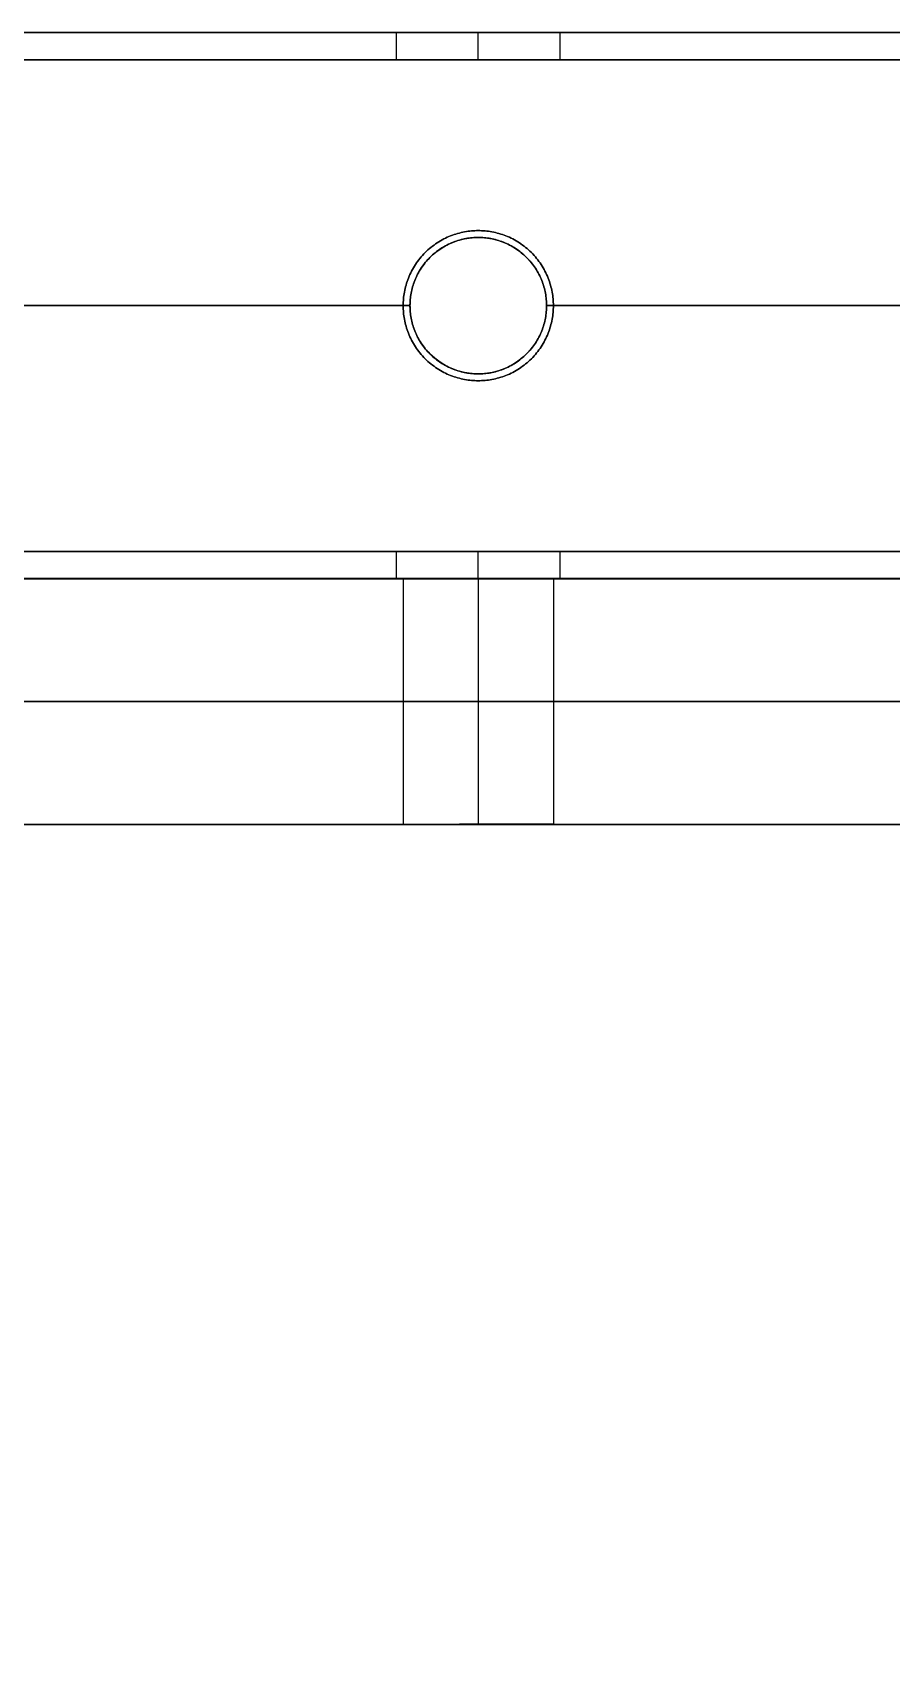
# Model space of a CAD drawing. Header units: millimetres. Extents: x -6529 to 809, y -8611 to 207.
# Drawn here: x -444.1 to -381.2, y -7414.8 to -7295 of the extents above; entities that cross this region are included whole.
import ezdxf

# ---------------------------------------------------------------- set-up
doc = ezdxf.new("R2010")
doc.units = ezdxf.units.MM
doc.header["$MEASUREMENT"] = 0
doc.layers.add('platen', color=7, linetype='Continuous', true_color=0x007f00)
doc.layers.add('staal', color=5, linetype='Continuous', true_color=0x0000ff)

# ---------------------------------------------------------------- blocks, each defined once
blk = doc.blocks.new('plaat base')
at = {"layer": 'platen'}
for p, q in [((58, -600), (1258, -600)), ((58, -600, 18), (1258, -600, 18)), ((95.5, -1232.5), (95.5, -1232.5, 18)), ((90, -1238), (90, -1238, 18)), ((101, -1238), (101, -1238, 18)), ((95.5, -1243.5), (95.5, -1243.5, 18))]:
    blk.add_line(p, q, dxfattribs=at)
for points in [[(358, 0), (179, 0), (0, 0)], [(358, 0, 18), (179, 0, 18), (0, 0, 18)], [(358, 0, 9), (179, 0, 9), (0, 0, 9)], [(58, -1258), (208, -1258), (358, -1258)], [(58, -1258, 18), (208, -1258, 18), (358, -1258, 18)], [(58, -1258, 9), (208, -1258, 9), (358, -1258, 9)]]:
    blk.add_open_spline(points, degree=2, dxfattribs=at)
for points in [[(95.5, -1243.5), (90, -1243.5), (90, -1238), (90, -1232.5), (95.5, -1232.5), (101, -1232.5), (101, -1238), (101, -1243.5), (95.5, -1243.5)], [(95.5, -1243.5, 18), (90, -1243.5, 18), (90, -1238, 18), (90, -1232.5, 18), (95.5, -1232.5, 18), (101, -1232.5, 18), (101, -1238, 18), (101, -1243.5, 18), (95.5, -1243.5, 18)]]:
    blk.add_rational_spline(points, [1, 0.707106781187, 1, 0.707106781187, 1, 0.707106781187, 1, 0.707106781187, 1], degree=2, knots=[-31.415927, -31.415927, -31.415927, -23.561945, -23.561945, -15.707963, -15.707963, -7.853982, -7.853982, 0, 0, 0], dxfattribs=at)
blk = doc.blocks.new('plaat laag')
at = {"layer": 'platen'}
for p, q in [((-4.02, -1214.99, -38), (13.98, -1215.05, -38)), ((-4.03, -1220.49, -43.5), (13.96, -1220.55, -43.5)), ((-4.03, -1220.49, -32.5), (13.96, -1220.55, -32.5)), ((-4.05, -1225.99, -38), (13.95, -1226.05, -38))]:
    blk.add_line(p, q, dxfattribs=at)
for points in [[(-0.19, -58, 300), (-2.18, -658, 300), (-4.16, -1257.99, 300)], [(17.81, -58.06, 300), (15.82, -658.06, 300), (13.84, -1258.05, 300)], [(-3.17, -957.99, 600), (-3.76, -1136.99, 600), (-4.35, -1315.99, 600)], [(-4.16, -1257.99, -58), (-3.66, -1107.99, -58), (-3.17, -957.99, -58)], [(5.83, -958.02, 600), (5.24, -1137.02, 600), (4.65, -1316.02, 600)], [(4.84, -1258.02, -58), (5.34, -1108.02, -58), (5.83, -958.02, -58)], [(14.83, -958.05, 600), (14.24, -1137.05, 600), (13.65, -1316.05, 600)], [(13.84, -1258.05, -58), (14.34, -1108.05, -58), (14.83, -958.05, -58)]]:
    blk.add_open_spline(points, degree=2, dxfattribs=at)
for points in [[(-4.03, -1220.49, -43.5), (-4.05, -1225.99, -43.5), (-4.05, -1225.99, -38), (-4.05, -1225.99, -32.5), (-4.03, -1220.49, -32.5), (-4.02, -1214.99, -32.5), (-4.02, -1214.99, -38), (-4.02, -1214.99, -43.5), (-4.03, -1220.49, -43.5)], [(13.96, -1220.55, -43.5), (13.95, -1226.05, -43.5), (13.95, -1226.05, -38), (13.95, -1226.05, -32.5), (13.96, -1220.55, -32.5), (13.98, -1215.05, -32.5), (13.98, -1215.05, -38), (13.98, -1215.05, -43.5), (13.96, -1220.55, -43.5)]]:
    blk.add_rational_spline(points, [1, 0.707106781187, 1, 0.707106781187, 1, 0.707106781187, 1, 0.707106781187, 1], degree=2, knots=[-31.415927, -31.415927, -31.415927, -23.561945, -23.561945, -15.707963, -15.707963, -7.853982, -7.853982, 0, 0, 0], dxfattribs=at)
blk = doc.blocks.new('top plaat')
at = {"layer": 'platen'}
for p, q in [((95.5, 25.5), (95.5, 25.5, 18)), ((90, 20), (90, 20, 18)), ((101, 20), (101, 20, 18)), ((95.5, 14.5), (95.5, 14.5, 18))]:
    blk.add_line(p, q, dxfattribs=at)
for points in [[(658, 40), (349, 40), (40, 40)], [(658, 40, 18), (349, 40, 18), (40, 40, 18)], [(658, 40, 9), (349, 40, 9), (40, 40, 9)]]:
    blk.add_open_spline(points, degree=2, dxfattribs=at)
for points, knots in [([(95.5, 25.5), (101, 25.5), (101, 20), (101, 14.5), (95.5, 14.5), (90, 14.5), (90, 20), (90, 25.5), (95.5, 25.5)], [-31.415927, -31.415927, -31.415927, -23.561945, -23.561945, -15.707963, -15.707963, -7.853982, -7.853982, 0, 0, 0]), ([(95.5, 25.5, 18), (101, 25.5, 18), (101, 20, 18), (101, 14.5, 18), (95.5, 14.5, 18), (90, 14.5, 18), (90, 20, 18), (90, 25.5, 18), (95.5, 25.5, 18)], [-31.415927, -31.415927, -31.415927, -23.561945, -23.561945, -15.707963, -15.707963, -7.853982, -7.853982, 0, 0, 0]), ([(95.5, 25.5, 9), (90, 25.5, 9), (90, 20, 9), (90, 14.5, 9), (95.5, 14.5, 9), (101, 14.5, 9), (101, 20, 9), (101, 25.5, 9), (95.5, 25.5, 9)], [0, 0, 0, 7.853982, 7.853982, 15.707963, 15.707963, 23.561945, 23.561945, 31.415927, 31.415927, 31.415927])]:
    blk.add_rational_spline(points, [1, 0.707106781187, 1, 0.707106781187, 1, 0.707106781187, 1, 0.707106781187, 1], degree=2, knots=knots, dxfattribs=at)

msp = doc.modelspace()

# ---------------------------------------------------------------- linework, layer by layer
at = {"layer": 'staal'}
for p, q in [((-417.47, -7297, 1972), (-417.47, -7295, 1972)), ((-417.47, -7297, 20), (-417.47, -7295, 20)), ((-417.47, -7297, 696), (-417.47, -7295, 696)), ((-411.47, -7297, 1978), (-411.47, -7295, 1978)), ((-411.47, -7297, 1966), (-411.47, -7295, 1966)), ((-411.47, -7297, 26), (-411.47, -7295, 26)), ((-411.47, -7297, 14), (-411.47, -7295, 14)), ((-411.47, -7297, 702), (-411.47, -7295, 702)), ((-411.47, -7297, 690), (-411.47, -7295, 690)), ((-405.47, -7297, 1972), (-405.47, -7295, 1972)), ((-405.47, -7297, 20), (-405.47, -7295, 20)), ((-405.47, -7297, 696), (-405.47, -7295, 696)), ((-411.47, -7310, 1990), (-411.47, -7310, 1992)), ((-411.47, -7310, 1952), (-411.47, -7310, 1954)), ((-411.47, -7310, 38), (-411.47, -7310, 40)), ((-411.47, -7310), (-411.47, -7310, 2)), ((-411.47, -7310, 714), (-411.47, -7310, 716)), ((-411.47, -7310, 676), (-411.47, -7310, 678)), ((-416.47, -7315, 1990), (-416.47, -7315, 1992)), ((-416.47, -7315, 1952), (-416.47, -7315, 1954)), ((-416.47, -7315, 38), (-416.47, -7315, 40)), ((-416.47, -7315), (-416.47, -7315, 2)), ((-416.47, -7315, 714), (-416.47, -7315, 716)), ((-416.47, -7315, 676), (-416.47, -7315, 678)), ((-406.47, -7315, 1990), (-406.47, -7315, 1992)), ((-406.47, -7315, 1952), (-406.47, -7315, 1954)), ((-406.47, -7315, 38), (-406.47, -7315, 40)), ((-406.47, -7315), (-406.47, -7315, 2)), ((-406.47, -7315, 714), (-406.47, -7315, 716)), ((-406.47, -7315, 676), (-406.47, -7315, 678)), ((-411.47, -7320, 1952), (-411.47, -7320, 1954)), ((-411.47, -7320, 1990), (-411.47, -7320, 1992)), ((-411.47, -7320), (-411.47, -7320, 2)), ((-411.47, -7320, 38), (-411.47, -7320, 40)), ((-411.47, -7320, 676), (-411.47, -7320, 678)), ((-411.47, -7320, 714), (-411.47, -7320, 716)), ((-417.47, -7335, 1972), (-417.47, -7333, 1972)), ((-417.47, -7335, 20), (-417.47, -7333, 20)), ((-417.47, -7335, 696), (-417.47, -7333, 696)), ((-411.47, -7335, 1978), (-411.47, -7333, 1978)), ((-411.47, -7335, 1966), (-411.47, -7333, 1966)), ((-411.47, -7335, 26), (-411.47, -7333, 26)), ((-411.47, -7335, 14), (-411.47, -7333, 14)), ((-411.47, -7335, 702), (-411.47, -7333, 702)), ((-411.47, -7335, 690), (-411.47, -7333, 690)), ((-405.47, -7335, 1972), (-405.47, -7333, 1972)), ((-405.47, -7335, 20), (-405.47, -7333, 20)), ((-405.47, -7335, 696), (-405.47, -7333, 696))]:
    msp.add_line(p, q, dxfattribs=at)
for points in [[(-506.97, -7295), (809.03, -7295), (809.03, -8611), (-506.97, -8611)], [(-466.97, -7335), (769.03, -7335), (769.03, -8571), (-466.97, -8571)]]:
    msp.add_lwpolyline(points, close=True, dxfattribs=at)
for centre in [(-411.47, -7315, 1952), (-411.47, -7315, 1991), (-411.47, -7315, 1953), (-411.47, -7315), (-411.47, -7315, 39), (-411.47, -7315, 1), (-411.47, -7315, 676), (-411.47, -7315, 715), (-411.47, -7315, 677)]:
    msp.add_circle(centre, 5, dxfattribs=at)
for points in [[(-506.97, -7295, 1952), (151.03, -7295, 1952), (809.03, -7295, 1952)], [(-506.97, -7295, 1992), (151.03, -7295, 1992), (809.03, -7295, 1992)], [(-506.97, -7295, 1972), (-462.22, -7295, 1972), (-417.47, -7295, 1972)], [(809.03, -7295), (151.03, -7295), (-506.97, -7295)], [(809.03, -7295, 40), (151.03, -7295, 40), (-506.97, -7295, 40)], [(-417.47, -7295, 20), (-462.22, -7295, 20), (-506.97, -7295, 20)], [(-506.97, -7295, 676), (151.03, -7295, 676), (809.03, -7295, 676)], [(-506.97, -7295, 716), (151.03, -7295, 716), (809.03, -7295, 716)], [(-506.97, -7295, 696), (-462.22, -7295, 696), (-417.47, -7295, 696)], [(-405.47, -7295, 1972), (-373.97, -7295, 1972), (-342.47, -7295, 1972)], [(-342.47, -7295, 20), (-373.97, -7295, 20), (-405.47, -7295, 20)], [(-405.47, -7295, 696), (-373.97, -7295, 696), (-342.47, -7295, 696)], [(-504.97, -7297, 1990), (151.03, -7297, 1990), (807.03, -7297, 1990)], [(-504.97, -7297, 1954), (151.03, -7297, 1954), (807.03, -7297, 1954)], [(-504.97, -7297, 1972), (-461.22, -7297, 1972), (-417.47, -7297, 1972)], [(807.03, -7297, 38), (151.03, -7297, 38), (-504.97, -7297, 38)], [(807.03, -7297, 2), (151.03, -7297, 2), (-504.97, -7297, 2)], [(-417.47, -7297, 20), (-461.22, -7297, 20), (-504.97, -7297, 20)], [(-504.97, -7297, 714), (151.03, -7297, 714), (807.03, -7297, 714)], [(-504.97, -7297, 678), (151.03, -7297, 678), (807.03, -7297, 678)], [(-504.97, -7297, 696), (-461.22, -7297, 696), (-417.47, -7297, 696)], [(-405.47, -7297, 1972), (-373.97, -7297, 1972), (-342.47, -7297, 1972)], [(-342.47, -7297, 20), (-373.97, -7297, 20), (-405.47, -7297, 20)], [(-405.47, -7297, 696), (-373.97, -7297, 696), (-342.47, -7297, 696)], [(-486.97, -7315, 1992), (-451.72, -7315, 1992), (-416.47, -7315, 1992)], [(-486.97, -7315, 1990), (-451.72, -7315, 1990), (-416.47, -7315, 1990)], [(-486.97, -7315, 1954), (-451.72, -7315, 1954), (-416.47, -7315, 1954)], [(-486.97, -7315, 1952), (-451.72, -7315, 1952), (-416.47, -7315, 1952)], [(-416.47, -7315, 40), (-451.72, -7315, 40), (-486.97, -7315, 40)], [(-416.47, -7315, 38), (-451.72, -7315, 38), (-486.97, -7315, 38)], [(-416.47, -7315, 2), (-451.72, -7315, 2), (-486.97, -7315, 2)], [(-416.47, -7315), (-451.72, -7315), (-486.97, -7315)], [(-486.97, -7315, 716), (-451.72, -7315, 716), (-416.47, -7315, 716)], [(-486.97, -7315, 714), (-451.72, -7315, 714), (-416.47, -7315, 714)], [(-486.97, -7315, 678), (-451.72, -7315, 678), (-416.47, -7315, 678)], [(-486.97, -7315, 676), (-451.72, -7315, 676), (-416.47, -7315, 676)], [(-406.47, -7315, 1992), (-373.97, -7315, 1992), (-341.47, -7315, 1992)], [(-406.47, -7315, 1990), (-373.97, -7315, 1990), (-341.47, -7315, 1990)], [(-406.47, -7315, 1954), (-373.97, -7315, 1954), (-341.47, -7315, 1954)], [(-406.47, -7315, 1952), (-373.97, -7315, 1952), (-341.47, -7315, 1952)], [(-341.47, -7315, 40), (-373.97, -7315, 40), (-406.47, -7315, 40)], [(-341.47, -7315, 38), (-373.97, -7315, 38), (-406.47, -7315, 38)], [(-341.47, -7315, 2), (-373.97, -7315, 2), (-406.47, -7315, 2)], [(-341.47, -7315), (-373.97, -7315), (-406.47, -7315)], [(-406.47, -7315, 716), (-373.97, -7315, 716), (-341.47, -7315, 716)], [(-406.47, -7315, 714), (-373.97, -7315, 714), (-341.47, -7315, 714)], [(-406.47, -7315, 678), (-373.97, -7315, 678), (-341.47, -7315, 678)], [(-406.47, -7315, 676), (-373.97, -7315, 676), (-341.47, -7315, 676)], [(-468.97, -7333, 1990), (151.03, -7333, 1990), (771.03, -7333, 1990)], [(-468.97, -7333, 1954), (151.03, -7333, 1954), (771.03, -7333, 1954)], [(-468.97, -7333, 1972), (-443.22, -7333, 1972), (-417.47, -7333, 1972)], [(771.03, -7333, 38), (151.03, -7333, 38), (-468.97, -7333, 38)], [(771.03, -7333, 2), (151.03, -7333, 2), (-468.97, -7333, 2)], [(-417.47, -7333, 20), (-443.22, -7333, 20), (-468.97, -7333, 20)], [(-468.97, -7333, 714), (151.03, -7333, 714), (771.03, -7333, 714)], [(-468.97, -7333, 678), (151.03, -7333, 678), (771.03, -7333, 678)], [(-468.97, -7333, 696), (-443.22, -7333, 696), (-417.47, -7333, 696)], [(-405.47, -7333, 1972), (-373.97, -7333, 1972), (-342.47, -7333, 1972)], [(-342.47, -7333, 20), (-373.97, -7333, 20), (-405.47, -7333, 20)], [(-405.47, -7333, 696), (-373.97, -7333, 696), (-342.47, -7333, 696)], [(-466.97, -7335, 1952), (151.03, -7335, 1952), (769.03, -7335, 1952)], [(-466.97, -7335, 1992), (151.03, -7335, 1992), (769.03, -7335, 1992)], [(-466.97, -7335, 1972), (-442.22, -7335, 1972), (-417.47, -7335, 1972)], [(769.03, -7335), (151.03, -7335), (-466.97, -7335)], [(769.03, -7335, 40), (151.03, -7335, 40), (-466.97, -7335, 40)], [(-417.47, -7335, 20), (-442.22, -7335, 20), (-466.97, -7335, 20)], [(-466.97, -7335, 676), (151.03, -7335, 676), (769.03, -7335, 676)], [(-466.97, -7335, 716), (151.03, -7335, 716), (769.03, -7335, 716)], [(-466.97, -7335, 696), (-442.22, -7335, 696), (-417.47, -7335, 696)], [(-405.47, -7335, 1972), (-373.97, -7335, 1972), (-342.47, -7335, 1972)], [(-342.47, -7335, 20), (-373.97, -7335, 20), (-405.47, -7335, 20)], [(-405.47, -7335, 696), (-373.97, -7335, 696), (-342.47, -7335, 696)]]:
    msp.add_open_spline(points, degree=2, dxfattribs=at)
for points, weights, knots in [([(-411.47, -7295, 1978), (-405.47, -7295, 1978), (-405.47, -7295, 1972), (-405.47, -7295, 1966), (-411.47, -7295, 1966), (-417.47, -7295, 1966), (-417.47, -7295, 1972), (-417.47, -7295, 1978), (-411.47, -7295, 1978)], [0.999999860338, 0.707106851018, 1, 0.707106781187, 1, 0.707106781187, 1, 0.707106851018, 0.999999860338], [-31.415927, -31.415927, -31.415927, -23.561946, -23.561946, -15.707963, -15.707963, -7.853981, -7.853981, 0, 0, 0]), ([(-411.47, -7295, 26), (-417.47, -7295, 26), (-417.47, -7295, 20), (-417.47, -7295, 14), (-411.47, -7295, 14), (-405.47, -7295, 14), (-405.47, -7295, 20), (-405.47, -7295, 26), (-411.47, -7295, 26)], [0.999999860338, 0.707106851018, 1, 0.707106781187, 1, 0.707106781187, 1, 0.707106851018, 0.999999860338], [-31.415927, -31.415927, -31.415927, -23.561946, -23.561946, -15.707963, -15.707963, -7.853981, -7.853981, 0, 0, 0]), ([(-411.47, -7295, 702), (-405.47, -7295, 702), (-405.47, -7295, 696), (-405.47, -7295, 690), (-411.47, -7295, 690), (-417.47, -7295, 690), (-417.47, -7295, 696), (-417.47, -7295, 702), (-411.47, -7295, 702)], [0.999999860338, 0.707106851018, 1, 0.707106781187, 1, 0.707106781187, 1, 0.707106851018, 0.999999860338], [-31.415927, -31.415927, -31.415927, -23.561946, -23.561946, -15.707963, -15.707963, -7.853981, -7.853981, 0, 0, 0]), ([(-411.47, -7297, 1978), (-417.47, -7297, 1978), (-417.47, -7297, 1972), (-417.47, -7297, 1966), (-411.47, -7297, 1966), (-405.47, -7297, 1966), (-405.47, -7297, 1972), (-405.47, -7297, 1978), (-411.47, -7297, 1978)], [1, 0.707106781187, 1, 0.707106781187, 1, 0.707106781187, 1, 0.707106781187, 1], [0, 0, 0, 7.853982, 7.853982, 15.707963, 15.707963, 23.561945, 23.561945, 31.415927, 31.415927, 31.415927]), ([(-411.47, -7297, 26), (-405.47, -7297, 26), (-405.47, -7297, 20), (-405.47, -7297, 14), (-411.47, -7297, 14), (-417.47, -7297, 14), (-417.47, -7297, 20), (-417.47, -7297, 26), (-411.47, -7297, 26)], [1, 0.707106781187, 1, 0.707106781187, 1, 0.707106781187, 1, 0.707106781187, 1], [0, 0, 0, 7.853982, 7.853982, 15.707963, 15.707963, 23.561945, 23.561945, 31.415927, 31.415927, 31.415927]), ([(-411.47, -7297, 702), (-417.47, -7297, 702), (-417.47, -7297, 696), (-417.47, -7297, 690), (-411.47, -7297, 690), (-405.47, -7297, 690), (-405.47, -7297, 696), (-405.47, -7297, 702), (-411.47, -7297, 702)], [1, 0.707106781187, 1, 0.707106781187, 1, 0.707106781187, 1, 0.707106781187, 1], [0, 0, 0, 7.853982, 7.853982, 15.707963, 15.707963, 23.561945, 23.561945, 31.415927, 31.415927, 31.415927]), ([(-411.47, -7320, 1992), (-406.47, -7320, 1992), (-406.47, -7315, 1992), (-406.47, -7310, 1992), (-411.47, -7310, 1992), (-416.47, -7310, 1992), (-416.47, -7315, 1992), (-416.47, -7320, 1992), (-411.47, -7320, 1992)], [1, 0.707106781187, 1, 0.707106781187, 1, 0.707106781187, 1, 0.707106781187, 1], [-31.415927, -31.415927, -31.415927, -23.561945, -23.561945, -15.707963, -15.707963, -7.853982, -7.853982, 0, 0, 0]), ([(-411.47, -7320, 1990), (-416.47, -7320, 1990), (-416.47, -7315, 1990), (-416.47, -7310, 1990), (-411.47, -7310, 1990), (-406.47, -7310, 1990), (-406.47, -7315, 1990), (-406.47, -7320, 1990), (-411.47, -7320, 1990)], [1, 0.707106781187, 1, 0.707106781187, 1, 0.707106781187, 1, 0.707106781187, 1], [0, 0, 0, 7.853982, 7.853982, 15.707963, 15.707963, 23.561945, 23.561945, 31.415927, 31.415927, 31.415927]), ([(-411.47, -7320, 1954), (-406.47, -7320, 1954), (-406.47, -7315, 1954), (-406.47, -7310, 1954), (-411.47, -7310, 1954), (-416.47, -7310, 1954), (-416.47, -7315, 1954), (-416.47, -7320, 1954), (-411.47, -7320, 1954)], [1, 0.707106781187, 1, 0.707106781187, 1, 0.707106781187, 1, 0.707106781187, 1], [-31.415927, -31.415927, -31.415927, -23.561945, -23.561945, -15.707963, -15.707963, -7.853982, -7.853982, 0, 0, 0]), ([(-411.47, -7320, 40), (-416.47, -7320, 40), (-416.47, -7315, 40), (-416.47, -7310, 40), (-411.47, -7310, 40), (-406.47, -7310, 40), (-406.47, -7315, 40), (-406.47, -7320, 40), (-411.47, -7320, 40)], [1, 0.707106781187, 1, 0.707106781187, 1, 0.707106781187, 1, 0.707106781187, 1], [-31.415927, -31.415927, -31.415927, -23.561945, -23.561945, -15.707963, -15.707963, -7.853982, -7.853982, 0, 0, 0]), ([(-411.47, -7320, 38), (-406.47, -7320, 38), (-406.47, -7315, 38), (-406.47, -7310, 38), (-411.47, -7310, 38), (-416.47, -7310, 38), (-416.47, -7315, 38), (-416.47, -7320, 38), (-411.47, -7320, 38)], [1, 0.707106781187, 1, 0.707106781187, 1, 0.707106781187, 1, 0.707106781187, 1], [0, 0, 0, 7.853982, 7.853982, 15.707963, 15.707963, 23.561945, 23.561945, 31.415927, 31.415927, 31.415927]), ([(-411.47, -7320, 2), (-416.47, -7320, 2), (-416.47, -7315, 2), (-416.47, -7310, 2), (-411.47, -7310, 2), (-406.47, -7310, 2), (-406.47, -7315, 2), (-406.47, -7320, 2), (-411.47, -7320, 2)], [1, 0.707106781187, 1, 0.707106781187, 1, 0.707106781187, 1, 0.707106781187, 1], [-31.415927, -31.415927, -31.415927, -23.561945, -23.561945, -15.707963, -15.707963, -7.853982, -7.853982, 0, 0, 0]), ([(-411.47, -7320, 716), (-406.47, -7320, 716), (-406.47, -7315, 716), (-406.47, -7310, 716), (-411.47, -7310, 716), (-416.47, -7310, 716), (-416.47, -7315, 716), (-416.47, -7320, 716), (-411.47, -7320, 716)], [1, 0.707106781187, 1, 0.707106781187, 1, 0.707106781187, 1, 0.707106781187, 1], [-31.415927, -31.415927, -31.415927, -23.561945, -23.561945, -15.707963, -15.707963, -7.853982, -7.853982, 0, 0, 0]), ([(-411.47, -7320, 714), (-416.47, -7320, 714), (-416.47, -7315, 714), (-416.47, -7310, 714), (-411.47, -7310, 714), (-406.47, -7310, 714), (-406.47, -7315, 714), (-406.47, -7320, 714), (-411.47, -7320, 714)], [1, 0.707106781187, 1, 0.707106781187, 1, 0.707106781187, 1, 0.707106781187, 1], [0, 0, 0, 7.853982, 7.853982, 15.707963, 15.707963, 23.561945, 23.561945, 31.415927, 31.415927, 31.415927]), ([(-411.47, -7320, 678), (-406.47, -7320, 678), (-406.47, -7315, 678), (-406.47, -7310, 678), (-411.47, -7310, 678), (-416.47, -7310, 678), (-416.47, -7315, 678), (-416.47, -7320, 678), (-411.47, -7320, 678)], [1, 0.707106781187, 1, 0.707106781187, 1, 0.707106781187, 1, 0.707106781187, 1], [-31.415927, -31.415927, -31.415927, -23.561945, -23.561945, -15.707963, -15.707963, -7.853982, -7.853982, 0, 0, 0]), ([(-411.47, -7333, 1978), (-405.47, -7333, 1978), (-405.47, -7333, 1972), (-405.47, -7333, 1966), (-411.47, -7333, 1966), (-417.47, -7333, 1966), (-417.47, -7333, 1972), (-417.47, -7333, 1978), (-411.47, -7333, 1978)], [1, 0.707106781187, 1, 0.707106781187, 1, 0.707106781187, 1, 0.707106781187, 1], [-31.415927, -31.415927, -31.415927, -23.561945, -23.561945, -15.707963, -15.707963, -7.853982, -7.853982, 0, 0, 0]), ([(-411.47, -7333, 26), (-417.47, -7333, 26), (-417.47, -7333, 20), (-417.47, -7333, 14), (-411.47, -7333, 14), (-405.47, -7333, 14), (-405.47, -7333, 20), (-405.47, -7333, 26), (-411.47, -7333, 26)], [1, 0.707106781187, 1, 0.707106781187, 1, 0.707106781187, 1, 0.707106781187, 1], [-31.415927, -31.415927, -31.415927, -23.561945, -23.561945, -15.707963, -15.707963, -7.853982, -7.853982, 0, 0, 0]), ([(-411.47, -7333, 702), (-405.47, -7333, 702), (-405.47, -7333, 696), (-405.47, -7333, 690), (-411.47, -7333, 690), (-417.47, -7333, 690), (-417.47, -7333, 696), (-417.47, -7333, 702), (-411.47, -7333, 702)], [1, 0.707106781187, 1, 0.707106781187, 1, 0.707106781187, 1, 0.707106781187, 1], [-31.415927, -31.415927, -31.415927, -23.561945, -23.561945, -15.707963, -15.707963, -7.853982, -7.853982, 0, 0, 0]), ([(-411.47, -7335, 1978), (-417.47, -7335, 1978), (-417.47, -7335, 1972), (-417.47, -7335, 1966), (-411.47, -7335, 1966), (-405.47, -7335, 1966), (-405.47, -7335, 1972), (-405.47, -7335, 1978), (-411.47, -7335, 1978)], [0.999999860338, 0.707106851018, 1, 0.707106781187, 1, 0.707106781187, 1, 0.707106851018, 0.999999860338], [0, 0, 0, 7.853981, 7.853981, 15.707963, 15.707963, 23.561946, 23.561946, 31.415927, 31.415927, 31.415927]), ([(-411.47, -7335, 26), (-405.47, -7335, 26), (-405.47, -7335, 20), (-405.47, -7335, 14), (-411.47, -7335, 14), (-417.47, -7335, 14), (-417.47, -7335, 20), (-417.47, -7335, 26), (-411.47, -7335, 26)], [0.999999860338, 0.707106851018, 1, 0.707106781187, 1, 0.707106781187, 1, 0.707106851018, 0.999999860338], [0, 0, 0, 7.853981, 7.853981, 15.707963, 15.707963, 23.561946, 23.561946, 31.415927, 31.415927, 31.415927]), ([(-411.47, -7335, 702), (-417.47, -7335, 702), (-417.47, -7335, 696), (-417.47, -7335, 690), (-411.47, -7335, 690), (-405.47, -7335, 690), (-405.47, -7335, 696), (-405.47, -7335, 702), (-411.47, -7335, 702)], [0.999999860338, 0.707106851018, 1, 0.707106781187, 1, 0.707106781187, 1, 0.707106851018, 0.999999860338], [0, 0, 0, 7.853981, 7.853981, 15.707963, 15.707963, 23.561946, 23.561946, 31.415927, 31.415927, 31.415927])]:
    msp.add_rational_spline(points, weights, degree=2, knots=knots, dxfattribs=at)

# ---------------------------------------------------------------- block references
at = {"layer": 'platen'}
for name, p in [('top plaat', (-506.97, -7335, 1992)), ('plaat base', (-506.97, -7353, 40))]:
    msp.add_blockref(name, p, dxfattribs=at)
at = {"layer": 'platen', "rotation": 270.1894193054011}
msp.add_blockref('plaat laag', (809.03, -7335, 58), dxfattribs=at)
at = {"layer": 'platen', "extrusion": (0, -1, 0)}
msp.add_blockref('plaat base', (-506.97, 1934, 7335), dxfattribs=at)

doc.saveas('drawing.dxf')
